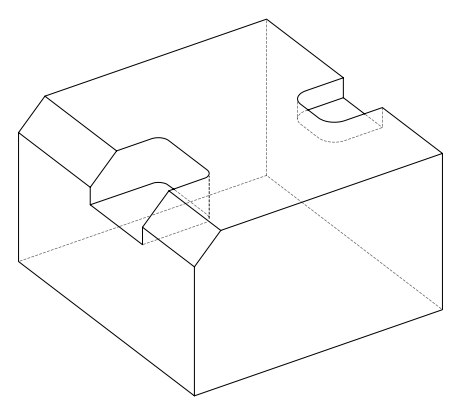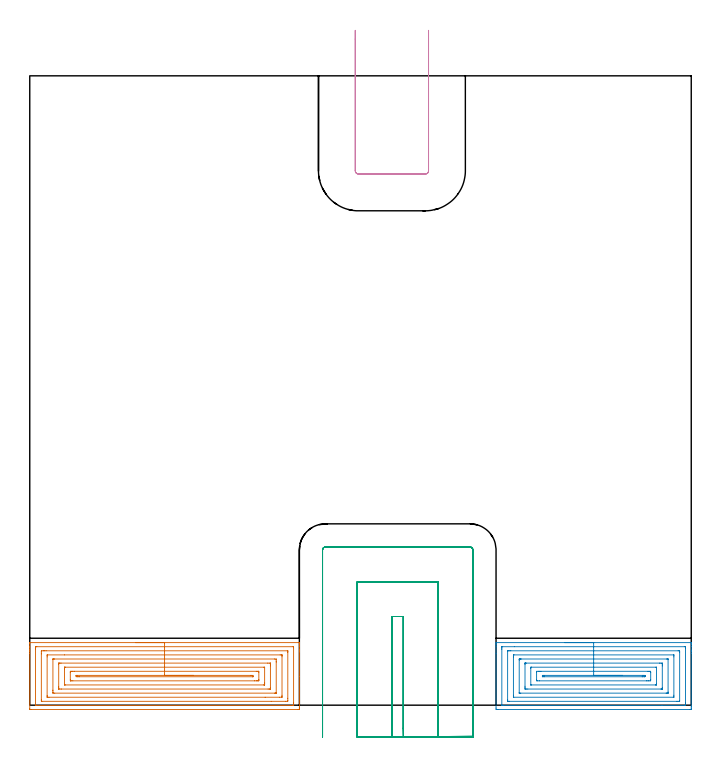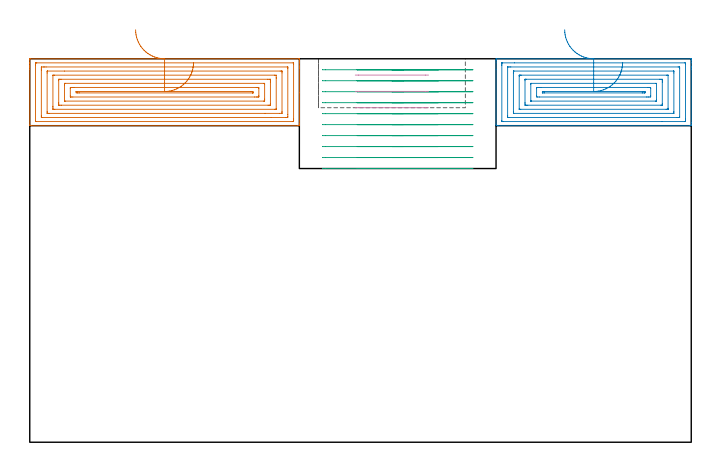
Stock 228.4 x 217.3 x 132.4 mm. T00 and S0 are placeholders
(PLAN: 4 operations, 2 tool changes, 23.5 min)
(1 AREA_MILL | FG_CHAMFER_SURFACE | UGT0205_001 | 6.94 min | 27019 mm3)
(2 AREA_MILL_1 | FG_CHAMFER_SURFACE_1 | UGT0205_001 | 5.09 min | 20160 mm3)
(3 MILL_SLOT | SLOT_PARTIAL_RECTANGULAR | NXT0201_012 | Follow Part, ap 4, ae 75% | 10.71 min | 155435 mm3)
(4 MILL_SLOT_1 | SLOT_PARTIAL_RECTANGULAR_1 | UGT0201_109 | Follow Part, ap 6.35, ae 75% | 0.79 min | 38534 mm3)
(TOOL UGT0205_001 | Chamfer Mill 20 x 3 x 45 deg. | D20 FL50 Z2)
(TOOL NXT0201_012 | ENDMILL 16mm [2P460-1600-NA 1630] | D16 FL38 Z6)
(TOOL UGT0201_109 | End Mill 25.4 mm | D25.4 FL25 Z2)
(OP 1 AREA_MILL)
G17 G21 G94 G90
T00 M6
G54
G17 G0 G90 X36.55 Y21.6 S1061 M3
G43 Z142.4 H0
G94 G1 X36.588 Z141.528 F250.
X36.702 Z140.663
X36.891 Z139.812
X37.153 Z138.98
X37.487 Z138.174
X37.89 Z137.4
X38.358 Z136.664
X38.89 Z135.972
X39.479 Z135.329
X40.122 Z134.739
X40.814 Z134.208
X41.55 Z133.74
X42.324 Z133.337
X43.13 Z133.003
X43.962 Z132.741
X44.813 Z132.552
X45.678 Z132.438
X46.55 Z132.4
X92.944
X93.091 Y21.597 Z132.388
X93.093 Y21.583 Z132.374
X93.1 Y21.255 Z132.054
Y20.839 Z131.639
Y20.222 Z131.017
Y19.028 Z129.825
Y18.453 Z129.247
Y9.896 Z120.693
Y-0.718 Z110.079
X93.097 Y-1.006 Z109.791
X93.091 Y-1.492 Z109.306
X92.991 Y-1.495 Z109.303
X92.498 Y-1.5 Z109.3
X0.602
X0.204 Y-1.496 Z109.302
X0.01 Y-1.492 Z109.306
X0. Y-1.294 Z109.503
Y17.856 Z128.651
Y18.453 Z129.247
Y19.028 Z129.825
Y19.337 Z130.133
Y19.913 Z130.709
Y20.222 Z131.017
Y21.255 Z132.055
X0.007 Y21.583 Z132.374
X0.009 Y21.597 Z132.388
X0.156 Y21.6 Z132.4
X46.55
Y20.186 Z130.986
X90.935 Y20.185 Z130.985
X91.027 Y20.184 Z130.984
X91.072 Y20.181 Z130.981
X91.088 Y20.179 Z130.979
X91.09 Y20.167 Z130.967
X91.095 Y20.066 Z130.866
X91.099 Y19.839 Z130.639
Y0.763 Z111.563
X91.098 Y0.382 Z111.182
X91.09 Y-0.002 Z110.798
X91.079 Y-0.079 Z110.721
X91.034 Y-0.081 Z110.719
X90.928 Y-0.084 Z110.716
X90.714 Y-0.086 Z110.714
X90.678
X2.165 Y-0.085 Z110.715
X2.073 Y-0.084 Z110.716
X2.028 Y-0.081 Z110.719
X2.012 Y-0.079 Z110.721
X2.01 Y-0.067 Z110.733
X2.005 Y0.034 Z110.834
X2.001 Y0.261 Z111.061
Y19.337 Z130.137
X2.002 Y19.718 Z130.518
X2.01 Y20.102 Z130.902
X2.021 Y20.179 Z130.979
X2.066 Y20.181 Z130.981
X2.172 Y20.184 Z130.984
X2.386 Y20.186 Z130.986
X2.422
X46.55
Y18.772 Z129.572
X88.929 Y18.771 Z129.571
X89.036 Y18.769 Z129.569
X89.074 Y18.767 Z129.567
X89.088 Y18.766 Z129.566
X89.091 Y18.734 Z129.534
X89.096 Y18.622 Z129.422
X89.099 Y18.453 Z129.253
X89.1 Y18.284 Z129.084
Y2.363 Z113.163
X89.097 Y1.647 Z112.447
X89.094 Y1.484 Z112.284
X89.081 Y1.336 Z112.136
X88.929 Y1.334 Z112.134
X88.358 Y1.33 Z112.13
X83.396 Y1.328 Z112.128
X4.171 Y1.329 Z112.129
X4.063 Y1.331 Z112.131
X4.026 Y1.333 Z112.133
X4.012 Y1.334 Z112.134
X4.009 Y1.366 Z112.166
X4.004 Y1.478 Z112.278
X4.001 Y1.647 Z112.447
X4. Y1.816 Z112.616
Y17.737 Z128.537
X4.003 Y18.453 Z129.253
X4.006 Y18.616 Z129.416
X4.019 Y18.764 Z129.564
X4.171 Y18.766 Z129.566
X4.742 Y18.77 Z129.57
X5.063 Y18.771 Z129.571
X5.633 Y18.772 Z129.572
X46.55
Y17.357 Z128.157
X86.465
X86.999 Y17.356 Z128.156
X87.057 Y17.354 Z128.154
X87.09 Y17.351 Z128.151
X87.093 Y17.309 Z128.109
X87.098 Y17.116 Z127.916
X87.1 Y16.728 Z127.528
Y3.416 Z114.216
X87.096 Y2.996 Z113.796
X87.09 Y2.787 Z113.587
X87.081 Y2.749 Z113.549
X87.029 Y2.746 Z113.546
X86.931 Y2.744 Z113.544
X86.253 Y2.743 Z113.543
X81.277
X6.635
X6.1 Y2.744 Z113.544
X6.043 Y2.746 Z113.546
X6.01 Y2.749 Z113.549
X6.007 Y2.791 Z113.591
X6.002 Y2.984 Z113.784
X6. Y3.372 Z114.172
Y16.684 Z127.484
X6.004 Y17.104 Z127.904
X6.01 Y17.313 Z128.113
X6.019 Y17.351 Z128.151
X6.071 Y17.354 Z128.154
X6.169 Y17.356 Z128.156
X11.996 Y17.357 Z128.157
X46.55
Y15.943 Z126.743
X84.468
X85.088 Y15.936 Z126.736
X85.092 Y15.888 Z126.688
X85.095 Y15.799 Z126.599
X85.1 Y15.173 Z125.973
Y14.915 Z125.715
X85.099 Y4.301 Z115.101
X85.097 Y4.223 Z115.023
X85.094 Y4.184 Z114.984
X85.091 Y4.17 Z114.97
X85.048 Y4.164 Z114.964
X84.759 Y4.159 Z114.959
X84.613 Y4.157 Z114.957
X8.632
X8.012 Y4.164 Z114.964
X8.008 Y4.212 Z115.012
X8.005 Y4.301 Z115.101
X8. Y4.927 Z115.727
Y5.185 Z115.985
X8.001 Y15.799 Z126.599
X8.003 Y15.877 Z126.677
X8.006 Y15.916 Z126.716
X8.009 Y15.93 Z126.73
X8.052 Y15.936 Z126.736
X8.341 Y15.941 Z126.741
X8.487 Y15.943 Z126.743
X46.55
Y14.529 Z125.329
X82.181
X82.684 Y14.527 Z125.327
X83.079 Y14.523 Z125.323
X83.09 Y14.52 Z125.32
X83.096 Y14.506 Z125.306
X83.099 Y14.03 Z124.83
X83.1 Y13.618 Z124.418
X83.099 Y6.07 Z116.87
X83.097 Y5.661 Z116.461
X83.09 Y5.6 Z116.4
X83.084 Y5.578 Z116.378
X83.06 Y5.576 Z116.376
X82.935 Y5.574 Z116.374
X82.684 Y5.572 Z116.372
X82.295 Y5.571 Z116.371
X10.919
X10.416 Y5.573 Z116.373
X10.021 Y5.577 Z116.377
X10.01 Y5.58 Z116.38
X10.004 Y5.594 Z116.394
X10.001 Y6.07 Z116.87
X10. Y6.482 Z117.282
X10.001 Y14.03 Z124.83
X10.003 Y14.439 Z125.239
X10.01 Y14.5 Z125.3
X10.016 Y14.522 Z125.322
X10.04 Y14.524 Z125.324
X10.165 Y14.526 Z125.326
X10.416 Y14.528 Z125.328
X10.805 Y14.529 Z125.329
X46.55
Y13.115 Z123.915
X80.9 Y13.114 Z123.914
X80.932
X81.085 Y13.108 Z123.908
X81.095 Y13.06 Z123.86
X81.097 Y13.043 Z123.843
X81.099 Y12.948 Z123.748
X81.1 Y7.64 Z118.44
X81.098 Y7.441 Z118.241
X81.092 Y7.044 Z117.844
X81.09 Y6.995 Z117.795
X81.084 Y6.992 Z117.792
X81.06 Y6.989 Z117.789
X81.007 Y6.986 Z117.786
X80.9 Y6.985 Z117.785
X80.868
X12.2 Y6.986 Z117.786
X12.168
X12.015 Y6.992 Z117.792
X12.005 Y7.04 Z117.84
X12.003 Y7.057 Z117.857
X12. Y7.153 Z117.953
Y12.46 Z123.26
X12.002 Y12.659 Z123.459
X12.008 Y13.056 Z123.856
X12.01 Y13.105 Z123.905
X12.016 Y13.108 Z123.908
X12.039 Y13.111 Z123.911
X12.093 Y13.114 Z123.914
X12.2 Y13.115 Z123.915
X12.232
X46.55
Y11.7 Z122.5
X78.223
X78.79 Y11.699 Z122.499
X78.981 Y11.697 Z122.497
X79.04 Y11.693 Z122.493
X79.09 Y11.688 Z122.488
X79.1 Y11.377 Z122.177
Y8.738 Z119.538
X79.099 Y8.723 Z119.523
X79.09 Y8.506 Z119.306
X79.084 Y8.406 Z119.206
X78.876 Y8.404 Z119.204
X78.548 Y8.401 Z119.201
X78.223 Y8.4 Z119.2
X77.657
X14.877
X14.31 Y8.401 Z119.201
X14.119 Y8.403 Z119.203
X14.06 Y8.407 Z119.207
X14.01 Y8.412 Z119.212
X14. Y8.723 Z119.523
Y11.362 Z122.162
X14.001 Y11.377 Z122.177
X14.01 Y11.594 Z122.394
X14.016 Y11.694 Z122.494
X14.224 Y11.696 Z122.496
X14.552 Y11.699 Z122.499
X14.877 Y11.7 Z122.5
X15.443
X46.55
Y10.286 Z121.086
X76.231
X76.439 Y10.284 Z121.084
X76.652 Y10.281 Z121.081
X77.09 Y10.268 Z121.068
X77.093 Y9.843 Z120.643
X77.088 Y9.82 Z120.62
X77.071 Y9.818 Z120.618
X77.02 Y9.816 Z120.616
X76.915 Y9.814 Z120.614
X17.138
X16.661 Y9.816 Z120.616
X16.448 Y9.819 Z120.619
X16.01 Y9.832 Z120.632
X16.008 Y10.256 Z121.056
X16.016 Y10.28 Z121.08
X16.039 Y10.282 Z121.082
X16.099 Y10.284 Z121.084
X16.221 Y10.286 Z121.086
X16.464
X46.55
X47.422 Z121.124
X48.286 Z121.238
X49.138 Z121.427
X49.97 Z121.689
X50.776 Z122.023
X51.55 Z122.426
X52.286 Z122.895
X52.978 Z123.426
X53.621 Z124.015
X54.21 Z124.658
X54.741 Z125.35
X55.21 Z126.086
X55.613 Z126.86
X55.947 Z127.666
X56.209 Z128.498
X56.398 Z129.35
X56.512 Z130.215
X56.55 Z131.086
G0 Z142.4
M5
M2
(OP 2 AREA_MILL_1)
G17 G21 G94 G90
T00 M6
G54
G17 G0 G90 X184.7 Y21.6 S1061 M3
G43 Z142.4 H0
G94 G1 X184.738 Z141.528 F250.
X184.852 Z140.663
X185.041 Z139.812
X185.303 Z138.98
X185.637 Z138.174
X186.04 Z137.4
X186.508 Z136.664
X187.04 Z135.972
X187.629 Z135.329
X188.272 Z134.739
X188.964 Z134.208
X189.7 Z133.74
X190.474 Z133.337
X191.28 Z133.003
X192.112 Z132.741
X192.964 Z132.552
X193.828 Z132.438
X194.7 Z132.4
X228.221
X228.391 Y21.597 Z132.388
X228.393 Y21.58 Z132.371
X228.4 Y21.205 Z132.004
Y20.929 Z131.729
Y20.222 Z131.017
Y18.983 Z129.78
Y18.453 Z129.247
Y17.833 Z128.629
Y-0.387 Z110.41
X228.396 Y-1.006 Z109.791
X228.391 Y-1.492 Z109.306
X228.268 Y-1.495 Z109.303
X227.774 Y-1.5 Z109.3
X161.626
X161.132 Y-1.495 Z109.303
X161.009 Y-1.492 Z109.306
X161. Y-1.006 Z109.791
Y17.833 Z128.629
Y20.222 Z131.017
Y20.929 Z131.729
Y21.205 Z132.005
X161.007 Y21.58 Z132.371
X161.009 Y21.597 Z132.388
X161.179 Y21.6 Z132.4
X194.7
Y20.186 Z130.986
X226.023 Y20.185 Z130.985
X226.388 Y20.179 Z130.979
X226.393 Y20.062 Z130.862
X226.399 Y19.813 Z130.613
X226.4 Y0.763 Z111.563
X226.399 Y0.355 Z111.155
X226.39 Y-0.054 Z110.746
X226.381 Y-0.08 Z110.72
X226.361 Y-0.082 Z110.718
X226.308 Y-0.085 Z110.715
X218.277 Y-0.086 Z110.714
X163.377 Y-0.085 Z110.715
X163.012 Y-0.079 Z110.721
X163.007 Y0.038 Z110.838
X163.001 Y0.287 Z111.087
X163. Y19.337 Z130.137
X163.001 Y19.745 Z130.545
X163.01 Y20.154 Z130.954
X163.02 Y20.18 Z130.98
X163.039 Y20.182 Z130.982
X163.092 Y20.185 Z130.985
X167.324 Y20.186 Z130.986
X194.7
Y18.772 Z129.572
X223.877 Y18.771 Z129.571
X224.199 Y18.77 Z129.57
X224.306 Y18.768 Z129.568
X224.383 Y18.765 Z129.565
X224.39 Y18.651 Z129.451
X224.397 Y18.453 Z129.253
X224.4 Y18.254 Z129.054
X224.399 Y1.449 Z112.249
X224.395 Y1.382 Z112.182
X224.39 Y1.335 Z112.135
X224.359 Y1.334 Z112.134
X224.199 Y1.331 Z112.131
X223.627 Y1.329 Z112.129
X223.305 Y1.328 Z112.128
X165.523 Y1.329 Z112.129
X165.201 Y1.33 Z112.13
X165.094 Y1.332 Z112.132
X165.017 Y1.335 Z112.135
X165.01 Y1.448 Z112.248
X165.003 Y1.647 Z112.447
X165. Y1.846 Z112.646
X165.001 Y18.651 Z129.451
X165.005 Y18.718 Z129.518
X165.01 Y18.765 Z129.565
X165.041 Y18.766 Z129.566
X165.201 Y18.769 Z129.569
X165.773 Y18.771 Z129.571
X166.095 Y18.772 Z129.572
X194.7
Y17.357 Z128.157
X222.276
X222.331 Y17.356 Z128.156
X222.369 Y17.354 Z128.154
X222.385 Y17.351 Z128.151
X222.39 Y17.336 Z128.136
X222.395 Y17.123 Z127.923
X222.4 Y16.694 Z127.494
Y3.427 Z114.227
X222.395 Y2.98 Z113.78
X222.39 Y2.763 Z113.563
X222.382 Y2.749 Z113.549
X222.354 Y2.747 Z113.547
X222.295 Y2.744 Z113.544
X222.198 Y2.743 Z113.543
X167.124
X167.069 Y2.744 Z113.544
X167.031 Y2.746 Z113.546
X167.015 Y2.749 Z113.549
X167.01 Y2.764 Z113.564
X167.005 Y2.977 Z113.777
X167. Y3.406 Z114.206
Y16.673 Z127.473
X167.005 Y17.12 Z127.92
X167.01 Y17.337 Z128.137
X167.018 Y17.351 Z128.151
X167.046 Y17.353 Z128.153
X167.105 Y17.356 Z128.156
X167.202 Y17.357 Z128.157
X194.7
Y15.943 Z126.743
X219.875 Y15.942 Z126.742
X220.166 Y15.939 Z126.739
X220.358 Y15.936 Z126.736
X220.392 Y15.931 Z126.731
X220.394 Y15.921 Z126.721
X220.397 Y15.894 Z126.694
X220.399 Y15.799 Z126.599
X220.4 Y4.522 Z115.322
X220.398 Y4.301 Z115.101
X220.395 Y4.218 Z115.018
X220.39 Y4.178 Z114.978
X220.386 Y4.164 Z114.964
X220.311 Y4.162 Z114.962
X220.02 Y4.158 Z114.958
X219.875 Y4.157 Z114.957
X219.729
X169.525 Y4.158 Z114.958
X169.234 Y4.161 Z114.961
X169.042 Y4.164 Z114.964
X169.008 Y4.169 Z114.969
X169.006 Y4.179 Z114.979
X169.003 Y4.206 Z115.006
X169.001 Y4.301 Z115.101
X169. Y15.578 Z126.378
X169.002 Y15.799 Z126.599
X169.005 Y15.882 Z126.682
X169.01 Y15.922 Z126.722
X169.014 Y15.936 Z126.736
X169.089 Y15.938 Z126.738
X169.38 Y15.942 Z126.742
X169.526 Y15.943 Z126.743
X169.671
X194.7
Y14.529 Z125.329
X217.438 Y14.528 Z125.328
X217.941 Y14.526 Z125.326
X218.338 Y14.522 Z125.322
X218.39 Y14.519 Z125.319
X218.396 Y14.465 Z125.265
X218.399 Y14.03 Z124.83
X218.4 Y13.577 Z124.377
Y6.07 Z116.87
X218.398 Y5.618 Z116.418
X218.393 Y5.587 Z116.387
X218.389 Y5.578 Z116.378
X218.381 Y5.576 Z116.376
X218.319 Y5.573 Z116.373
X218.193 Y5.572 Z116.372
X217.941 Y5.571 Z116.371
X171.962
X171.459 Y5.574 Z116.374
X171.062 Y5.578 Z116.378
X171.01 Y5.581 Z116.381
X171.004 Y5.635 Z116.435
X171.001 Y6.07 Z116.87
X171. Y6.524 Z117.324
Y14.03 Z124.83
X171.002 Y14.482 Z125.282
X171.007 Y14.513 Z125.313
X171.011 Y14.522 Z125.322
X171.019 Y14.524 Z125.324
X171.081 Y14.527 Z125.327
X171.207 Y14.528 Z125.328
X171.459 Y14.529 Z125.329
X194.7
Y13.115 Z123.915
X216.185 Y13.114 Z123.914
X216.357 Y13.109 Z123.909
X216.39 Y13.107 Z123.907
X216.396 Y13.083 Z123.883
X216.399 Y13.056 Z123.856
X216.4 Y7.351 Z118.151
X216.398 Y7.189 Z117.989
X216.393 Y7.059 Z117.859
X216.387 Y6.991 Z117.791
X216.368 Y6.99 Z117.79
X216.154 Y6.986 Z117.786
X216.122 Y6.985 Z117.785
X173.215 Y6.986 Z117.786
X173.043 Y6.991 Z117.791
X173.01 Y6.993 Z117.793
X173.004 Y7.017 Z117.817
X173.001 Y7.044 Z117.844
X173. Y12.749 Z123.549
X173.002 Y12.911 Z123.711
X173.007 Y13.041 Z123.841
X173.014 Y13.109 Z123.909
X173.032 Y13.11 Z123.91
X173.246 Y13.114 Z123.914
X173.278 Y13.115 Z123.915
X194.7
Y11.7 Z122.5
X213.472
X214.041 Y11.698 Z122.498
X214.366 Y11.693 Z122.493
X214.397 Y11.377 Z122.177
X214.399 Y11.344 Z122.144
Y8.723 Z119.523
X214.398 Y8.691 Z119.491
X214.366 Y8.407 Z119.207
X213.798 Y8.401 Z119.201
X213.472 Y8.4 Z119.2
X212.905
X175.928
X175.359 Y8.402 Z119.202
X175.034 Y8.407 Z119.207
X175.003 Y8.723 Z119.523
X175.001 Y8.756 Z119.556
Y11.377 Z122.177
X175.002 Y11.409 Z122.209
X175.034 Y11.693 Z122.493
X175.603 Y11.699 Z122.499
X175.928 Y11.7 Z122.5
X176.495
X194.7
Y10.286 Z121.086
X211.684
X211.894 Y10.285 Z121.085
X212.368 Y10.279 Z121.079
X212.391 Y10.277 Z121.077
X212.393 Y10.249 Z121.049
X212.397 Y10.183 Z120.983
X212.399 Y10.05 Z120.85
X212.397 Y9.917 Z120.717
X212.393 Y9.851 Z120.651
X212.39 Y9.823 Z120.623
X212.363 Y9.82 Z120.62
X212.162 Y9.817 Z120.617
X211.684 Y9.814 Z120.614
X211.476
X177.716
X177.506 Y9.815 Z120.615
X177.032 Y9.821 Z120.621
X177.009 Y9.823 Z120.623
X177.007 Y9.851 Z120.651
X177.003 Y9.917 Z120.717
X177.001 Y10.05 Z120.85
X177.003 Y10.183 Z120.983
X177.007 Y10.249 Z121.049
X177.01 Y10.277 Z121.077
X177.037 Y10.28 Z121.08
X177.508 Y10.285 Z121.085
X177.716 Y10.286 Z121.086
X194.7
X195.572 Z121.124
X196.436 Z121.238
X197.288 Z121.427
X198.12 Z121.689
X198.926 Z122.023
X199.7 Z122.426
X200.436 Z122.895
X201.128 Z123.426
X201.771 Z124.015
X202.36 Z124.658
X202.892 Z125.35
X203.36 Z126.086
X203.763 Z126.86
X204.097 Z127.666
X204.359 Z128.498
X204.548 Z129.35
X204.662 Z130.215
X204.7 Z131.086
G0 Z142.4
M5
M2
(OP 3 MILL_SLOT)
G17 G21 G94 G90
T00 M6
G54
G17 G0 G90 X129.033 Y-11. S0 M3
G43 Z142.4 H1
Z128.61
G94 G1 X129.001 Y-8. F250.
G2 X129. Y-7.746 R24. F500.
G1 Y30.6
X125.1
Y-7.746
G2 X125.099 Y-8. R24.
G1 X125.067 Y-11. F250.
X141.066 Y-10.999
X141.003 Y-8.
G2 X141. Y-7.746 R12. F500.
G1 Y42.6
X113.1
Y-7.746
G2 X113.097 Y-8. R12.
G1 X113.034 Y-10.999 F250.
X153. Y-10.746
Y-7.746
Y53.6 F500.
G3 X152. Y54.6 R1.
G1 X102.1
G3 X101.1 Y53.6 R1.
G1 Y-7.746
Y-10.746 F250.
G0 X129.033 Y-11. Z124.82
G1 X129.001 Y-8.
G2 X129. Y-7.746 R24. F500.
G1 Y30.6
X125.1
Y-7.746
G2 X125.099 Y-8. R24.
G1 X125.067 Y-11. F250.
X141.066 Y-10.999
X141.003 Y-8.
G2 X141. Y-7.746 R12. F500.
G1 Y42.6
X113.1
Y-7.746
G2 X113.097 Y-8. R12.
G1 X113.034 Y-10.999 F250.
X153. Y-10.746
Y-7.746
Y53.6 F500.
G3 X152. Y54.6 R1.
G1 X102.1
G3 X101.1 Y53.6 R1.
G1 Y-7.746
Y-10.746 F250.
G0 X129.033 Y-11. Z121.03
G1 X129.001 Y-8.
G2 X129. Y-7.746 R24. F500.
G1 Y30.6
X125.1
Y-7.746
G2 X125.099 Y-8. R24.
G1 X125.067 Y-11. F250.
X141.066 Y-10.999
X141.003 Y-8.
G2 X141. Y-7.746 R12. F500.
G1 Y42.6
X113.1
Y-7.746
G2 X113.097 Y-8. R12.
G1 X113.034 Y-10.999 F250.
X153. Y-10.746
Y-7.746
Y53.6 F500.
G3 X152. Y54.6 R1.
G1 X102.1
G3 X101.1 Y53.6 R1.
G1 Y-7.746
Y-10.746 F250.
G0 X129.014 Y-11. Z117.24
G1 X129. Y-8.
Y-7.891 F500.
Y30.6
X125.1
Y-7.891
Y-8.
X125.086 Y-11. F250.
X141.028
X141. Y-8.
Y-7.891 F500.
Y42.6
X113.1
Y-7.891
Y-8.
X113.072 Y-11. F250.
X153. Y-10.891
Y-7.891
Y53.6 F500.
G3 X152. Y54.6 R1.
G1 X102.1
G3 X101.1 Y53.6 R1.
G1 Y-7.891
Y-10.891 F250.
G0 X129. Y-11. Z113.45
G1 Y-8.
Y30.6 F500.
X125.1
Y-8.
Y-11. F250.
X141.
Y-8.
Y42.6 F500.
X113.1
Y-8.
Y-11. F250.
X153.
Y-8.
Y53.6 F500.
G3 X152. Y54.6 R1.
G1 X102.1
G3 X101.1 Y53.6 R1.
G1 Y-8.
Y-11. F250.
G0 X129. Z109.66
G1 Y-8.
Y30.6 F500.
X125.1
Y-8.
Y-11. F250.
X141.
Y-8.
Y42.6 F500.
X113.1
Y-8.
Y-11. F250.
X153.
Y-8.
Y53.6 F500.
G3 X152. Y54.6 R1.
G1 X102.1
G3 X101.1 Y53.6 R1.
G1 Y-8.
Y-11. F250.
G0 X129. Z105.87
G1 Y-8.
Y30.6 F500.
X125.1
Y-8.
Y-11. F250.
X141.
Y-8.
Y42.6 F500.
X113.1
Y-8.
Y-11. F250.
X153.
Y-8.
Y53.6 F500.
G3 X152. Y54.6 R1.
G1 X102.1
G3 X101.1 Y53.6 R1.
G1 Y-8.
Y-11. F250.
G0 X129. Z102.08
G1 Y-8.
Y30.6 F500.
X125.1
Y-8.
Y-11. F250.
X141.
Y-8.
Y42.6 F500.
X113.1
Y-8.
Y-11. F250.
X153.
Y-8.
Y53.6 F500.
G3 X152. Y54.6 R1.
G1 X102.1
G3 X101.1 Y53.6 R1.
G1 Y-8.
Y-11. F250.
G0 X129. Z98.29
G1 Y-8.
Y30.6 F500.
X125.1
Y-8.
Y-11. F250.
X141.
Y-8.
Y42.6 F500.
X113.1
Y-8.
Y-11. F250.
X153.
Y-8.
Y53.6 F500.
G3 X152. Y54.6 R1.
G1 X102.1
G3 X101.1 Y53.6 R1.
G1 Y-8.
Y-11. F250.
G0 X129. Z94.5
G1 Y-8.
Y30.6 F500.
X125.1
Y-8.
Y-11. F250.
X141.
Y-8.
Y42.6 F500.
X113.1
Y-8.
Y-11. F250.
X153.
Y-8.
Y53.6 F500.
G3 X152. Y54.6 R1.
G1 X102.1
G3 X101.1 Y53.6 R1.
G1 Y-8.
Y-11. F250.
G0 Z142.4
M5
M2
(OP 4 MILL_SLOT_1)
G17 G21 G94 G90
T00 M6
G54
G17 G0 G90 X112.4 Y233. S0 M3
G43 Z142.4 H0
Z126.767
G94 G1 Y230. F250.
Y184.5 F500.
G3 X113.5 Y183.4 R1.1
G1 X136.6
G3 X137.7 Y184.5 R1.1
G1 Y230.
Y233. F250.
G0 X112.4 Z121.133
G1 Y230.
Y184.5 F500.
G3 X113.5 Y183.4 R1.1
G1 X136.6
G3 X137.7 Y184.5 R1.1
G1 Y230.
Y233. F250.
G0 X112.4 Z115.5
G1 Y230.
Y184.5 F500.
G3 X113.5 Y183.4 R1.1
G1 X136.6
G3 X137.7 Y184.5 R1.1
G1 Y230.
Y233. F250.
G0 Z142.4
M5
M2
